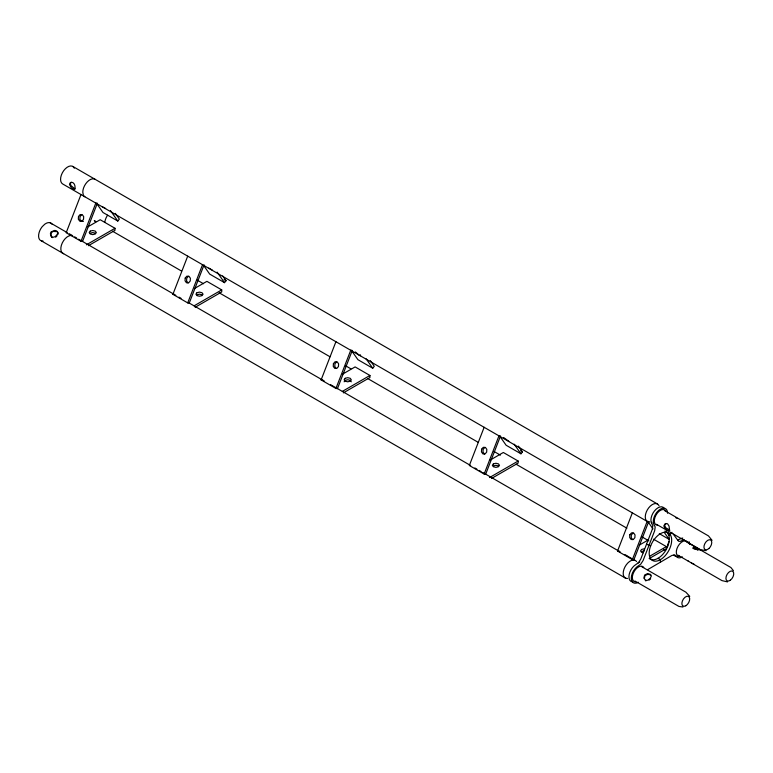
<?xml version="1.0" encoding="UTF-8"?>
<svg xmlns="http://www.w3.org/2000/svg" width="773" height="773" viewBox="0 0 773 773"><rect width="100%" height="100%" fill="white"/><g stroke="black" fill="none" stroke-linecap="round" stroke-linejoin="round"><path stroke-width="1.16" d="M660.422 562.077L660.422 559.671A15.914 9.189 -60 0 0 670.172 534.558L671.979 532.307M644.334 578.552L645.011 575.614L647.803 574.291L650.779 574.948M74.962 188.931C75.483 186.322 74.517 182.322 71.358 182.206L70.13 182.911L69.473 184.467L71.358 187.791L74.15 189.404L74.962 188.931L71.019 185.626L70.362 183.955L71.019 182.399M81.001 194.525L66.178 232.721L81.001 241.282L82.547 241.418L97.369 203.222L95.823 203.086L81.001 241.282M204.082 264.83L189.259 303.035L187.713 302.89L172.891 294.339L187.713 256.134M187.713 302.89L202.536 264.695M352.295 350.401L337.472 388.597L335.926 388.461L321.114 379.91L335.926 341.705M335.926 388.461L350.749 350.266M484.149 427.276L469.327 465.481L484.149 474.033L485.686 474.168L500.508 435.972L498.962 435.837L484.149 474.033M632.362 559.604L647.175 521.408L648.721 521.543L633.899 559.739L632.362 559.604L617.54 551.052L632.362 512.847M665.766 523.485L664.635 525.389L665.766 527.756L669.901 530.201M344.14 381.804L345.183 380.345L347.705 379.746L350.227 380.345L351.271 381.804M96.925 203.859L102.983 212.488L117.805 221.049L119.342 219.126L115.303 213.377M203.637 265.477L209.696 274.096L224.518 282.657L226.064 280.744L222.692 275.951M351.174 350.082L357.909 359.667L372.731 368.228L374.277 366.315L370.228 360.556M500.063 436.61L506.122 445.238L520.944 453.799L522.49 451.876L518.441 446.127M81.648 214.72L80.025 216.585L79.87 219.31L81.281 221.291M81.89 221.233L83.523 219.358L83.677 216.633L82.267 214.652L80.112 214.575L78.479 216.45L78.334 219.174L79.745 221.155L83.436 221.368M188.37 276.328L186.737 278.193L186.583 280.918L187.994 282.899M336.584 361.899L334.951 363.764L334.796 366.489L336.207 368.47M484.797 447.47L483.164 449.335L483.009 452.06L484.429 454.041M633.01 533.041L631.377 534.906L631.222 537.631L632.643 539.612M55.666 237.214L57.115 235.726M649.185 580.069L650.644 578.861M692.84 548.405L693.854 547.632L697.797 550.144M647.648 569.662L671.979 555.41L674.839 554.966L676.22 556.338A10.107 5.836 -60 0 0 682.404 556.898M87.919 226.808L100.19 219.735L115.003 228.286L115.003 230.344L88.431 245.688M86.383 244.809L115.003 228.286M194.632 288.426L206.903 281.343L221.725 289.894L221.725 291.952L195.144 307.296M194.12 305.828L221.725 289.894M342.845 373.997L355.116 366.914L369.938 375.465L369.938 377.524L343.357 392.868M342.333 391.399L369.938 375.465M490.043 460.157L503.329 452.485L518.152 461.037L518.152 463.095L491.57 478.439M489.531 477.559L518.152 461.037M639.281 545.139L648.479 539.825M637.744 563.13L639.783 561.952M650.006 556.048L666.365 546.608L666.365 548.666L650.006 558.106M677.708 540.066L680.037 539.023A10.107 5.836 -60 0 1 682.781 538.066M90.257 233.166L92.779 232.567L95.292 233.166M196.97 294.774L199.492 294.175L202.014 294.774M493.396 465.916L495.918 465.317L498.44 465.916M644.131 548.83L641.609 549.429L640.566 550.888L641.609 552.347L643.291 552.743M641.609 551.487L644.131 550.888M645.416 580.31L647.89 580.233L650.248 578.291L651.359 575.962L650.315 574.271L647.368 573.663L644.614 575.035L643.909 577.933L645.88 580.987M172.891 294.339L174.437 294.474M321.114 379.91L322.65 380.045M667.804 533.186L670.172 534.558A15.914 9.189 -60 0 0 650.682 545.806L646.499 544.279M617.54 551.052L619.076 551.188M51.752 236.905L53.424 237.234L55.221 236.586L56.671 235.098L57.646 233.572L57.608 232.026L56.584 230.885L54.815 230.412L51.086 231.871L50.39 233.794L51.578 236.712M727.548 581.905L721.972 580.61L677.931 555.178M682.974 607.027L678.936 606.428L634.894 580.996M706.107 550.637L700.483 549.709L656.441 524.278M733.442 570.725L730.91 567.527L686.868 542.105M688.627 561.121L688.192 561.101M105.659 208.517L102.809 206.98M212.372 270.135L208.807 268.076M508.798 441.267L503.61 437.518M675.892 517.813L677.042 518.229M94.963 220.923L94.277 220.672L95.862 221.725M694.26 564.367L691.381 562.947M697.13 548.028L694.26 546.608L693.159 547.439L694.202 549.13L700.319 549.874M72.778 166.417L657.485 503.996M664.413 510.489L708.455 535.911L712.068 540.317M647.359 521.533L62.661 183.955A10.126 5.846 -60 0 1 63.744 170.611A10.126 5.846 -60 0 1 74.334 168.205M224.083 279.604L226.064 280.744M520.509 450.736L522.49 451.876M659.282 533.66L669.157 539.37L664.442 532.655M653.514 539.196L666.365 546.608M112.52 231.214L181.52 271.052M197.202 280.106L203.473 283.73M219.155 292.783L329.974 356.759M345.657 365.813L350.884 368.837M367.619 378.49L478.439 442.475M494.121 451.529L500.392 455.152M516.074 464.206L626.893 528.191M641.532 536.636L648.856 540.858M663.485 549.313L665.582 550.521M658.055 558.299L660.422 559.671A15.914 9.189 -60 0 1 650.682 545.806M50.11 222.74L67.28 232.663M69.309 233.823L72.662 235.717M74.643 236.857L76.614 237.997M78.614 239.195L175.838 295.334M178.978 297.141L181.066 298.349M188.39 302.581L324.302 381.05M330.573 384.664L333.714 386.481M334.506 386.887L470.67 465.549M474.854 467.965L476.941 469.172M479.028 470.38L481.125 471.588M482.719 472.458L620.168 551.864M625.009 554.608L626.98 555.748M627.492 556.096L634.807 560.319M641.822 566.744L685.864 592.166L689.758 596.36M41.394 240.886L626.091 578.465M355.387 351.947L359.174 355.194L360.585 355.706L360.431 354.855M52.274 237.649L51.076 236.267L50.834 234.422L51.53 232.509L53.25 231.417L57.105 231.639L58.052 232.663L58.091 234.209M673.264 534.133L678.52 541.216L680.085 541.438L682.404 540.395A10.107 5.836 -60 0 1 684.26 539.602M667.331 532.655L669.35 535.534M648.276 522.181L652.992 528.896M514.209 444.214L520.944 453.799M365.996 358.643L372.731 368.228M217.107 272.115L224.518 282.657M110.394 210.507L117.805 221.049M651.668 522.248L651.823 523.089M104.828 222.295A10.126 5.846 -60 0 1 107.582 215.213M627.57 578.475A10.126 5.846 -60 0 1 625.009 566.841A10.126 5.846 -60 0 1 636.575 561.575M63.618 253.728A10.126 5.846 -60 0 1 62.304 242.896A10.126 5.846 -60 0 1 72.333 235.581M664.886 531.041A15.914 9.189 -60 0 1 666.007 549.903A15.914 9.189 -60 0 1 649.117 558.357M632.498 581.866A10.107 5.836 -60 0 1 629.174 574.503A10.107 5.836 -60 0 1 636.073 564.406L638.401 562.763L640.73 559.169L652.277 529.389L652.808 525.63L651.861 523.698A10.107 5.836 -60 0 1 654.48 510.924A10.107 5.836 -60 0 1 664.249 508.305M638.45 582.272A10.107 5.836 -60 0 1 631.299 578.146A10.107 5.836 -60 0 1 638.45 565.768L640.769 564.135L643.097 560.531L654.654 530.761L655.175 526.993L654.238 525.07A10.107 5.836 -60 0 1 658.577 510.47A10.107 5.836 -60 0 1 667.572 513.243M635.387 581.905A8.648 4.996 -60 0 1 634.121 571.527A8.648 4.996 -60 0 1 643.745 567.43M657.369 525.254A8.648 4.996 -60 0 1 656.103 514.876A8.648 4.996 -60 0 1 665.717 510.789M679.119 555.99A10.107 5.836 -60 0 1 673.843 554.975M689.004 541.66A10.107 5.836 -60 0 1 689.555 544.521M679.351 556.521A8.648 4.996 -60 0 1 678.085 546.144A8.648 4.996 -60 0 1 687.699 542.057M649.687 521.978A10.126 5.846 -60 0 1 647.359 509.842A10.126 5.846 -60 0 1 659.04 505.784M667.302 547.042A10.126 5.846 -60 0 1 669.012 541.68M43.017 241.031A10.126 5.846 -60 0 1 38.602 236.48A10.126 5.846 -60 0 1 42.167 226.721L44.815 224.16A10.126 5.846 -60 0 1 51.946 224.102M84.885 196.786A10.126 5.846 -60 0 1 83.339 195.009L82.788 192.158A10.126 5.846 -60 0 1 87.214 181.964A10.126 5.846 -60 0 1 95.011 179.259M185.201 278.058L185.047 280.783L186.457 282.763L188.612 282.841L190.235 280.966L190.39 278.251L188.979 276.27L186.824 276.193L185.201 278.058M333.414 363.629L333.26 366.354L334.67 368.334L336.825 368.412L338.448 366.537L338.603 363.822L337.192 361.841L335.038 361.764L333.414 363.629M481.627 449.2L481.473 451.925L482.883 453.906L485.038 453.983L486.661 452.108L486.816 449.393L485.405 447.412L483.251 447.335L481.627 449.2M629.84 534.771L629.686 537.496L631.097 539.477L633.251 539.554L634.875 537.679L635.029 534.955L633.618 532.984L631.464 532.906L629.84 534.771M669.466 529.109C669.07 533.07 663.891 527.901 663.833 525.853L665.06 523.804L667.524 523.727L669.041 526.104L669.466 529.109M90.257 231.108L89.214 232.567L90.257 234.016L92.779 234.625L95.292 234.016L96.335 232.567L95.292 231.108L92.779 230.509L90.257 231.108M196.97 292.725L195.927 294.175L196.97 295.634L199.492 296.233L202.014 295.634L203.057 294.175L202.014 292.725L199.492 292.117L196.97 292.725M345.183 378.297L344.14 379.746L345.183 381.205L347.705 381.804L350.227 381.205L351.271 379.746L350.227 378.297L347.705 377.688L345.183 378.297M493.396 463.868L492.353 465.317L493.396 466.776L495.918 467.375L498.44 466.776L499.484 465.317L498.44 463.868L495.918 463.259L493.396 463.868M708.87 548.55A5.537 3.198 -60 0 0 710.619 539.969A5.537 3.198 -60 0 0 704.077 545.777A5.537 3.198 -60 0 0 708.87 548.55M730.34 580.214A5.537 3.198 -60 0 0 732.93 571.479A5.537 3.198 -60 0 0 726.214 576.378A5.537 3.198 -60 0 0 730.34 580.214M685.757 605.79A5.537 3.198 -60 0 0 689.187 597.056A5.537 3.198 -60 0 0 682.414 600.911A5.537 3.198 -60 0 0 685.757 605.79"/></g></svg>
